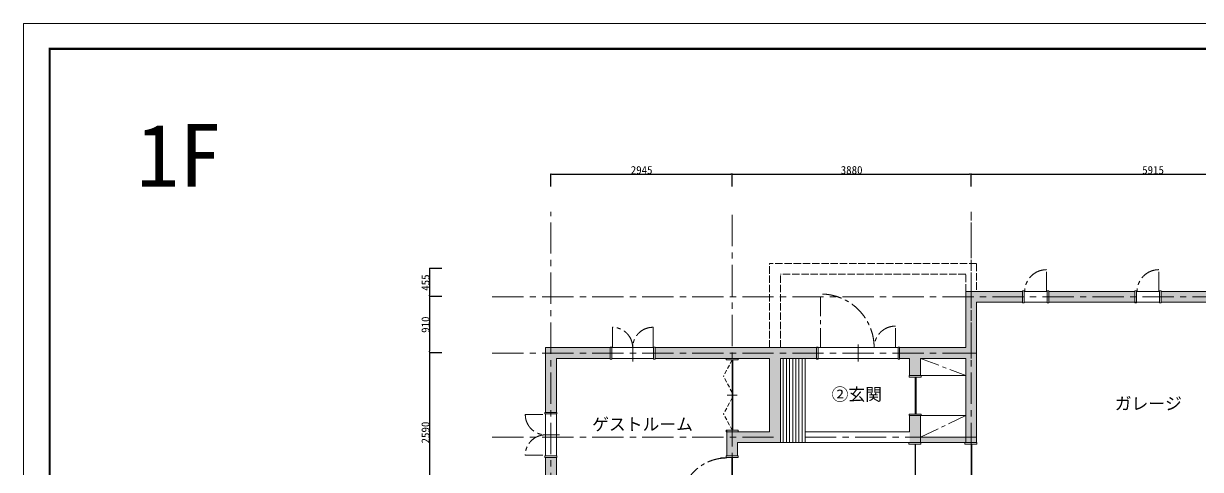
# Model space of a CAD drawing. Header units: millimetres. Extents: x -63086 to 144078, y -129912 to 13382.
# Drawn here: x 113479 to 132602, y -15187 to -7954 of the extents above; entities that cross this region are included whole.
import ezdxf

# ---------------------------------------------------------------- set-up
doc = ezdxf.new("R2010")
doc.units = ezdxf.units.MM
for name, pattern in [('ACAD_ISO02W100', [15, 12, -3]), ('CENTER', [50.8, 31.75, -6.35, 6.35, -6.35]), ('CENTERX2', [101.6, 63.5, -12.7, 12.7, -12.7]), ('HIDDEN', [9.525, 6.35, -3.175])]:
    doc.linetypes.add(name, pattern=pattern)
doc.layers.get('0').update_dxf_attribs({"lineweight": 0})
for name, color, linetype, lineweight in [('001壁芯', 7, 'CENTERX2', 0), ('002寸法', 7, 'Continuous', 0), ('003壁', 7, 'Continuous', 9), ('004建具', 7, 'Continuous', 9), ('01用紙枠', 7, 'Continuous', 5), ('097家具', 7, 'Continuous', 0), ('098階段', 7, 'Continuous', 9)]:
    doc.layers.add(name, color=color, linetype=linetype, lineweight=lineweight)
doc.layers.add('文字', color=7, linetype='Continuous')
doc.styles.get("Standard").update_dxf_attribs({"font": 'MS Mincho.ttf'})
doc.styles.add('小岩', font='MS Mincho.ttf', dxfattribs={"height": 150})
doc.dimstyles.new('寸法', dxfattribs={"dimtxt": 70, "dimasz": 25, "dimexe": 1.5, "dimexo": 200, "dimtad": 1, "dimdec": 0, "dimtxsty": 'Standard', "dimblk": 'DOT', "dimcen": 2.5, "dimadec": 0, "dimazin": 0, "dimtfac": 1, "dimtdec": 0, "dimtmove": 0, "dimatfit": 3, "dimfxl": 200, "dimfxlon": 1, "dimarcsym": 0})

# ---------------------------------------------------------------- blocks, each defined once
blk = doc.blocks.new('_Dot')
at = {"color": 0, "linetype": 'ByBlock', "lineweight": -2}
blk.add_line((-0.5, 0), (-1, 0), dxfattribs=at)
at = {"color": 0, "linetype": 'ByBlock', "const_width": 0.5}
blk.add_lwpolyline([(-0.25, 0, 1), (0.25, 0, 1)], format="xyb", close=True, dxfattribs=at)
blk = doc.blocks.new('*D724')
at = {"layer": '002寸法', "color": 0, "lineweight": -2, "transparency": 16777216}
for p, q in [((120277, -11929), (120076, -11929)), ((120077, -11954), (120077, -12359)), ((120277, -12384), (120076, -12384))]:
    blk.add_line(p, q, dxfattribs=at)
at = {"layer": 'Defpoints', "color": 0, "transparency": 16777216}
for p in [(121468, -11929), (120077, -12384), (121468, -12384)]:
    blk.add_point(p, dxfattribs=at)
at = {"layer": '002寸法', "color": 0, "lineweight": -2, "transparency": 16777216, "xscale": 25, "yscale": 25, "zscale": 25}
for p, rotation in [((120077, -11929), 90), ((120077, -12384), 270)]:
    blk.add_blockref('_Dot', p, dxfattribs=dict(at, rotation=rotation))
at = {"layer": '002寸法', "color": 0, "transparency": 16777216, "insert": (120011, -12156), "char_height": 130, "attachment_point": 5, "rotation": 90}
blk.add_mtext('455', dxfattribs=at)
blk = doc.blocks.new('*D725')
at = {"layer": '002寸法', "color": 0, "lineweight": -2, "transparency": 16777216}
for p, q in [((120277, -12384), (120076, -12384)), ((120077, -12409), (120077, -13269)), ((120277, -13294), (120076, -13294))]:
    blk.add_line(p, q, dxfattribs=at)
at = {"layer": 'Defpoints', "color": 0, "transparency": 16777216}
for p in [(121468, -12384), (120077, -13294), (121468, -13294)]:
    blk.add_point(p, dxfattribs=at)
at = {"layer": '002寸法', "color": 0, "lineweight": -2, "transparency": 16777216, "xscale": 25, "yscale": 25, "zscale": 25}
for p, rotation in [((120077, -12384), 90), ((120077, -13294), 270)]:
    blk.add_blockref('_Dot', p, dxfattribs=dict(at, rotation=rotation))
at = {"layer": '002寸法', "color": 0, "transparency": 16777216, "insert": (120011, -12839), "char_height": 130, "attachment_point": 5, "rotation": 90}
blk.add_mtext('910', dxfattribs=at)
blk = doc.blocks.new('*D726')
at = {"layer": '002寸法', "color": 0, "lineweight": -2, "transparency": 16777216}
for p, q in [((120277, -13294), (120076, -13294)), ((120077, -13319), (120077, -15859)), ((120277, -15884), (120076, -15884))]:
    blk.add_line(p, q, dxfattribs=at)
at = {"layer": 'Defpoints', "color": 0, "transparency": 16777216}
for p in [(121468, -13294), (120077, -15884), (121468, -15884)]:
    blk.add_point(p, dxfattribs=at)
at = {"layer": '002寸法', "color": 0, "lineweight": -2, "transparency": 16777216, "xscale": 25, "yscale": 25, "zscale": 25}
for p, rotation in [((120077, -13294), 90), ((120077, -15884), 270)]:
    blk.add_blockref('_Dot', p, dxfattribs=dict(at, rotation=rotation))
at = {"layer": '002寸法', "color": 0, "transparency": 16777216, "insert": (120011, -14589), "char_height": 130, "attachment_point": 5, "rotation": 90}
blk.add_mtext('2590', dxfattribs=at)
blk = doc.blocks.new('*D719')
at = {"layer": '002寸法', "color": 0, "lineweight": -2, "transparency": 16777216}
for p, q in [((122049, -10596), (122049, -10395)), ((122074, -10396), (124969, -10396)), ((124994, -10596), (124994, -10395))]:
    blk.add_line(p, q, dxfattribs=at)
at = {"layer": 'Defpoints', "color": 0, "transparency": 16777216}
for p in [(124994, -10396), (122049, -11452), (124994, -11452)]:
    blk.add_point(p, dxfattribs=at)
at = {"layer": '002寸法', "color": 0, "lineweight": -2, "transparency": 16777216, "xscale": 25, "yscale": 25, "zscale": 25, "rotation": 180}
blk.add_blockref('_Dot', (122049, -10396), dxfattribs=at)
at = {"layer": '002寸法', "color": 0, "lineweight": -2, "transparency": 16777216, "xscale": 25, "yscale": 25, "zscale": 25}
blk.add_blockref('_Dot', (124994, -10396), dxfattribs=at)
at = {"layer": '002寸法', "color": 0, "transparency": 16777216, "insert": (123522, -10331), "char_height": 130, "attachment_point": 5}
blk.add_mtext('2945', dxfattribs=at)
blk = doc.blocks.new('*D714')
at = {"layer": '002寸法', "color": 0, "lineweight": -2, "transparency": 16777216}
for p, q in [((124994, -10596), (124994, -10395)), ((125019, -10396), (128849, -10396)), ((128874, -10596), (128874, -10395))]:
    blk.add_line(p, q, dxfattribs=at)
at = {"layer": 'Defpoints', "color": 0, "transparency": 16777216}
for p in [(128874, -10396), (124994, -11452), (128874, -11452)]:
    blk.add_point(p, dxfattribs=at)
at = {"layer": '002寸法', "color": 0, "lineweight": -2, "transparency": 16777216, "xscale": 25, "yscale": 25, "zscale": 25, "rotation": 180}
blk.add_blockref('_Dot', (124994, -10396), dxfattribs=at)
at = {"layer": '002寸法', "color": 0, "lineweight": -2, "transparency": 16777216, "xscale": 25, "yscale": 25, "zscale": 25}
blk.add_blockref('_Dot', (128874, -10396), dxfattribs=at)
at = {"layer": '002寸法', "color": 0, "transparency": 16777216, "insert": (126934, -10331), "char_height": 130, "attachment_point": 5}
blk.add_mtext('3880', dxfattribs=at)
blk = doc.blocks.new('*D729')
at = {"layer": '002寸法', "color": 0, "lineweight": -2, "transparency": 16777216}
for p, q in [((128874, -10596), (128874, -10395)), ((128899, -10396), (134764, -10396)), ((134789, -10596), (134789, -10395))]:
    blk.add_line(p, q, dxfattribs=at)
at = {"layer": 'Defpoints', "color": 0, "transparency": 16777216}
for p in [(134789, -10396), (128874, -11452), (134789, -11452)]:
    blk.add_point(p, dxfattribs=at)
at = {"layer": '002寸法', "color": 0, "lineweight": -2, "transparency": 16777216, "xscale": 25, "yscale": 25, "zscale": 25, "rotation": 180}
blk.add_blockref('_Dot', (128874, -10396), dxfattribs=at)
at = {"layer": '002寸法', "color": 0, "lineweight": -2, "transparency": 16777216, "xscale": 25, "yscale": 25, "zscale": 25}
blk.add_blockref('_Dot', (134789, -10396), dxfattribs=at)
at = {"layer": '002寸法', "color": 0, "transparency": 16777216, "insert": (131832, -10331), "char_height": 130, "attachment_point": 5}
blk.add_mtext('5915', dxfattribs=at)

msp = doc.modelspace()

# ---------------------------------------------------------------- hatches: boundary and pattern name
at = {"layer": '003壁', "ltscale": 10, "true_color": 0x939598}
h = msp.add_hatch(color=252, dxfattribs=at)
h.dxf.hatch_style = 1
h.paths.add_polyline_path([(128961.8591, -12476.3144), (129711.8591, -12476.3144), (129711.8591, -12301.3144), (128786.8591, -12301.3144), (128786.8591, -13211.3144), (127714.3591, -13211.3144), (127714.3591, -13386.3144), (127876.8591, -13386.3144), (127876.8591, -13663.8144), (128051.8591, -13663.8144), (128051.8591, -13386.3144), (128786.8591, -13386.3144), (128786.8591, -14751.3144), (128961.8591, -14751.3144), (128961.8591, -13386.3144)])
h = msp.add_hatch(color=252, dxfattribs=at)
h.dxf.hatch_style = 1
h.paths.add_polyline_path([(131536.8591, -12301.3144), (130136.8591, -12301.3144), (130136.8591, -12476.3144), (131536.8591, -12476.3144)])
h = msp.add_hatch(color=252, dxfattribs=at)
h.dxf.hatch_style = 1
h.paths.add_polyline_path([(133361.8591, -12301.3144), (131961.8591, -12301.3144), (131961.8591, -12476.3144), (133361.8591, -12476.3144)])
h = msp.add_hatch(color=252, dxfattribs=at)
h.dxf.hatch_style = 1
h.paths.add_polyline_path([(123011.8591, -13211.3144), (123036.8591, -13211.3144), (121961.8591, -13211.3144), (121961.8591, -14261.3144), (122136.8591, -14261.3144), (122136.8591, -13386.3144), (123011.8591, -13386.3144)])
h = msp.add_hatch(color=252, dxfattribs=at)
h.dxf.hatch_style = 1
h.paths.add_polyline_path([(126364.3591, -13211.3144), (123741.8591, -13211.3144), (123741.8591, -13386.3144), (124906.8591, -13386.3144), (125090.5368, -13386.3144), (125601.8591, -13386.3144), (125601.8591, -14576.3144), (125081.8591, -14576.3144), (124906.8591, -14576.3144), (124906.8591, -14966.3144), (125081.8591, -14966.3144), (125081.8591, -14751.3144), (125601.8591, -14751.3144), (125776.8591, -14751.3144), (125776.8591, -13386.3144), (126364.3591, -13386.3144)])
h = msp.add_hatch(color=252, dxfattribs=at)
h.dxf.hatch_style = 1
h.paths.add_polyline_path([(128051.8591, -14313.8144), (127876.8591, -14313.8144), (127876.8591, -14576.3144), (127877.7311, -14576.3144), (127877.7311, -14751.3144), (128051.8591, -14751.3144), (128051.8591, -14663.8144)])
h = msp.add_hatch(color=252, dxfattribs=at)
h.dxf.hatch_style = 1
h.paths.add_polyline_path([(128786.8591, -14661.3144), (128051.8591, -14661.3144), (128051.8591, -14751.3144), (128786.8591, -14751.3144)])
h = msp.add_hatch(color=252, dxfattribs=at)
h.dxf.hatch_style = 1
h.paths.add_polyline_path([(122136.8591, -14991.3144), (121961.8591, -14991.3144), (121961.8591, -17476.3144), (122136.8591, -17476.3144), (122136.8591, -17026.3144)])
h.paths.add_polyline_path([(122136.8591, -17876.3144), (122135.5368, -17876.3144), (121961.8591, -17876.3144), (121961.8591, -19581.3144), (121361.8591, -19581.3144), (121361.8591, -20296.3144), (121361.8591, -22486.3144), (121961.8591, -22486.3144), (121961.8591, -22311.3144), (121951.8591, -22311.3144), (121536.8591, -22311.3144), (121536.8591, -21576.3144), (121961.8591, -21576.3144), (121961.8591, -21401.3144), (121951.8591, -21401.3144), (121536.8591, -21401.3144), (121536.8591, -19756.3144), (121961.8591, -19756.3144), (122136.8591, -19756.3144), (122136.8591, -19571.3144), (122136.8591, -18846.3144), (123781.8591, -18846.3144), (123781.8591, -19581.3144), (123781.8591, -19756.3144), (123956.8591, -19756.3144), (123956.8591, -19571.3144), (123956.8591, -18846.3144), (125601.8591, -18846.3144), (125601.8591, -19581.3144), (125601.8591, -19766.3144), (125601.8591, -19771.3144), (125776.8591, -19771.3144), (125776.8591, -18671.3144), (125456.8591, -18671.3144), (125271.8591, -18671.3144), (123956.8591, -18671.3144), (123956.8591, -18546.3144), (123771.8591, -18546.3144), (123759.6591, -18546.3144), (123759.6591, -18671.3144), (122136.8591, -18671.3144)])
at = {"layer": '097家具', "ltscale": 10}
h = msp.add_hatch(dxfattribs=at)
h.set_pattern_fill('ANSI31', color=256, scale=16, angle=45)
h.set_pattern_definition([(90, (104945.396, 375.06), (-50.8, 0), [])])
h.paths.add_polyline_path([(126176.8591, -13386.3144), (125776.8591, -13386.3144), (125776.8591, -14751.3144), (126176.8591, -14751.3144)])

# ---------------------------------------------------------------- linework, layer by layer
at = {"layer": '001壁芯', "ltscale": 8}
for p, q in [((122049.3591, -25504.355), (122049.3591, -11005.8226)), ((124994.3591, -17253.8144), (124994.3591, -11005.8226)), ((128874.3591, -25504.355), (128874.3591, -11005.8226)), ((128874.3591, -13386.3144), (128874.3591, -11005.8226)), ((121094.4772, -12388.8144), (133147.4352, -12388.8144)), ((121094.4772, -12388.8144), (136893.509, -12388.8144)), ((121094.4772, -13298.8144), (128961.8591, -13298.8144)), ((121094.4772, -13298.8144), (128961.8591, -13298.8144)), ((121094.4772, -14663.8144), (125689.3591, -14663.8144)), ((126176.8591, -14663.8144), (128961.8591, -14663.8144))]:
    msp.add_line(p, q, dxfattribs=at)
at = {"layer": '003壁', "linetype": 'ACAD_ISO02W100', "ltscale": 10}
for p, q in [((128961.8591, -11846.3144), (125601.8591, -11846.3144)), ((125601.8591, -13211.3144), (125601.8591, -11846.3144)), ((128961.8591, -12271.7731), (128961.8591, -11846.3144)), ((128786.8591, -12021.3144), (125776.8591, -12021.3144)), ((125776.8591, -13211.3144), (125776.8591, -12021.3144)), ((128786.8591, -12301.3144), (128786.8591, -12021.3144))]:
    msp.add_line(p, q, dxfattribs=at)
at = {"layer": '003壁'}
for p, q in [((128786.8591, -13211.3144), (128786.8591, -12301.3144)), ((128786.8591, -12301.3144), (129711.8591, -12301.3144)), ((129736.8591, -12301.3144), (130111.8591, -12301.3144)), ((130136.8591, -12301.3144), (131536.8591, -12301.3144)), ((131561.8591, -12301.3144), (131936.8591, -12301.3144)), ((131961.8591, -12301.3144), (133361.8591, -12301.3144)), ((128961.8591, -13386.3144), (128961.8591, -12476.3144)), ((128961.8591, -12476.3144), (129711.8591, -12476.3144)), ((129736.8591, -12476.3144), (130111.8591, -12476.3144)), ((130136.8591, -12476.3144), (131936.8591, -12476.3144)), ((131961.8591, -12476.3144), (133361.8591, -12476.3144)), ((121961.8591, -13211.3144), (121961.8591, -14261.3144)), ((121961.8591, -13211.3144), (123716.8591, -13211.3144)), ((123741.8591, -13211.3144), (127689.3591, -13211.3144)), ((127714.3591, -13211.3144), (128786.8591, -13211.3144)), ((128874.3591, -13298.8144), (128961.8591, -13298.8144)), ((122136.8591, -13386.3144), (122136.8591, -14261.3144)), ((122136.8591, -13386.3144), (123011.8591, -13386.3144)), ((123036.8591, -13386.3144), (123716.8591, -13386.3144)), ((123741.8591, -13386.3144), (124906.8591, -13386.3144)), ((125081.8591, -13386.3144), (125601.8591, -13386.3144)), ((125601.8591, -14576.3144), (125601.8591, -13386.3144)), ((125776.8591, -13386.3144), (127689.3591, -13386.3144)), ((125776.8591, -14751.3144), (125776.8591, -13386.3144)), ((127714.3591, -13386.3144), (127876.8591, -13386.3144)), ((127876.8591, -13663.8144), (127876.8591, -13386.3144)), ((128051.8591, -13386.3144), (128786.8591, -13386.3144)), ((128051.8591, -13663.8144), (128051.8591, -13386.3144)), ((128786.8591, -14751.3144), (128786.8591, -13386.3144)), ((128961.8591, -14751.3144), (128961.8591, -13386.3144)), ((121961.8591, -14286.3144), (121961.8591, -14966.3144)), ((122136.8591, -14286.3144), (122136.8591, -14966.3144)), ((127876.8591, -14576.3144), (127876.8591, -14313.8144)), ((128051.8591, -14751.3144), (128051.8591, -14313.8144)), ((124906.8591, -14966.3144), (124906.8591, -14551.3144)), ((125081.8591, -14576.3144), (125601.8591, -14576.3144)), ((126176.8591, -14576.3144), (127876.8591, -14576.3144)), ((128051.8591, -14661.3144), (128786.8591, -14661.3144)), ((125081.8591, -14751.3144), (125601.8591, -14751.3144)), ((125081.8591, -14966.3144), (125081.8591, -14751.3144)), ((125601.8591, -14751.3144), (128786.8591, -14751.3144)), ((121961.8591, -14991.3144), (121961.8591, -17476.3144)), ((122136.8591, -14991.3144), (122136.8591, -17476.3144)), ((124906.8591, -15001.3144), (124906.8591, -14991.3144))]:
    msp.add_line(p, q, dxfattribs=at)
at = {"layer": '003壁', "ltscale": 10}
for p, q in [((126364.3591, -13211.3144), (123741.8591, -13211.3144)), ((124994.3591, -14551.3144), (124994.3591, -13411.3144)), ((125004.3591, -14551.3144), (125004.3591, -13411.3144)), ((127964.3591, -13688.8144), (127964.3591, -14288.8144)), ((127984.3591, -13688.8144), (127984.3591, -14288.8144)), ((128061.8591, -13663.8144), (128786.8591, -13663.8144)), ((128061.8591, -14313.8144), (128786.8591, -14313.8144)), ((124989.3591, -15766.3144), (124989.3591, -14991.3144)), ((124999.3591, -15766.3144), (124999.3591, -14991.3144))]:
    msp.add_line(p, q, dxfattribs=at)
at = {"layer": '004建具', "linetype": 'CENTERX2', "ltscale": 5}
for p, q in [((130101.8591, -12301.3144), (130101.8591, -11946.3144)), ((131926.8591, -12301.3144), (131926.8591, -11946.3144)), ((126429.3591, -13211.3144), (126429.3591, -12341.3144)), ((126429.3591, -13211.3144), (126429.3591, -12341.3144)), ((129736.8591, -12291.3144), (129711.8591, -12291.3144)), ((129711.8591, -12291.3144), (129711.8591, -12301.3144)), ((129711.8591, -12301.3144), (129711.8591, -12476.3144)), ((129736.8591, -12301.3144), (129736.8591, -12291.3144)), ((129736.8591, -12486.3144), (129736.8591, -12301.3144)), ((130111.8591, -12301.3144), (130111.8591, -12291.3144)), ((130111.8591, -12291.3144), (130136.8591, -12291.3144)), ((130111.8591, -12486.3144), (130111.8591, -12301.3144)), ((130136.8591, -12291.3144), (130136.8591, -12301.3144)), ((130136.8591, -12301.3144), (130136.8591, -12476.3144)), ((131561.8591, -12291.3144), (131536.8591, -12291.3144)), ((131536.8591, -12291.3144), (131536.8591, -12301.3144)), ((131536.8591, -12301.3144), (131536.8591, -12476.3144)), ((131561.8591, -12301.3144), (131561.8591, -12291.3144)), ((131561.8591, -12486.3144), (131561.8591, -12301.3144)), ((131936.8591, -12301.3144), (131936.8591, -12291.3144)), ((131936.8591, -12291.3144), (131961.8591, -12291.3144)), ((131936.8591, -12486.3144), (131936.8591, -12301.3144)), ((131961.8591, -12291.3144), (131961.8591, -12301.3144)), ((131961.8591, -12301.3144), (131961.8591, -12476.3144)), ((129711.8591, -12476.3144), (129711.8591, -12486.3144)), ((129711.8591, -12486.3144), (129736.8591, -12486.3144)), ((130136.8591, -12486.3144), (130111.8591, -12486.3144)), ((130136.8591, -12476.3144), (130136.8591, -12486.3144)), ((131536.8591, -12476.3144), (131536.8591, -12486.3144)), ((131536.8591, -12486.3144), (131561.8591, -12486.3144)), ((131961.8591, -12486.3144), (131936.8591, -12486.3144)), ((131961.8591, -12476.3144), (131961.8591, -12486.3144)), ((123046.8591, -13163.8618), (123046.8591, -12881.3144)), ((123706.8591, -13163.8618), (123706.8591, -12881.3144)), ((127649.3591, -13211.3144), (127649.3591, -12861.3144)), ((123036.8591, -13201.3144), (123011.8591, -13201.3144)), ((123011.8591, -13201.3144), (123011.8591, -13211.3144)), ((123011.8591, -13211.3144), (123011.8591, -13386.3144)), ((123036.8591, -13211.3144), (123036.8591, -13201.3144)), ((123036.8591, -13396.3144), (123036.8591, -13211.3144)), ((123741.8591, -13201.3144), (123716.8591, -13201.3144)), ((123716.8591, -13201.3144), (123716.8591, -13211.3144)), ((123716.8591, -13211.3144), (123716.8591, -13386.3144)), ((123741.8591, -13211.3144), (123741.8591, -13201.3144)), ((123741.8591, -13396.3144), (123741.8591, -13211.3144)), ((123011.8591, -13386.3144), (123011.8591, -13396.3144)), ((123011.8591, -13396.3144), (123036.8591, -13396.3144)), ((123716.8591, -13386.3144), (123716.8591, -13396.3144)), ((123716.8591, -13396.3144), (123741.8591, -13396.3144)), ((124905.5368, -13386.3144), (124895.5368, -13386.3144)), ((124895.5368, -13386.3144), (124895.5368, -13411.3144)), ((124895.5368, -13411.3144), (124905.5368, -13411.3144)), ((125090.5368, -13386.3144), (124905.5368, -13386.3144)), ((124905.5368, -13411.3144), (125080.5368, -13411.3144)), ((125080.5368, -13411.3144), (125090.5368, -13411.3144)), ((125090.5368, -13411.3144), (125090.5368, -13386.3144)), ((127866.8591, -13663.8144), (127866.8591, -13688.8144)), ((127866.8591, -13688.8144), (127876.8591, -13688.8144)), ((128061.8591, -13663.8144), (127876.8591, -13663.8144)), ((127876.8591, -13688.8144), (128051.8591, -13688.8144)), ((128051.8591, -13688.8144), (128061.8591, -13688.8144)), ((128061.8591, -13688.8144), (128061.8591, -13663.8144)), ((121914.4064, -14296.3144), (121631.8591, -14296.3144)), ((121961.8591, -14261.3144), (121951.8591, -14261.3144)), ((121951.8591, -14261.3144), (121951.8591, -14286.3144)), ((121951.8591, -14286.3144), (121961.8591, -14286.3144)), ((122146.8591, -14261.3144), (121961.8591, -14261.3144)), ((121961.8591, -14286.3144), (122136.8591, -14286.3144)), ((122136.8591, -14286.3144), (122146.8591, -14286.3144)), ((122146.8591, -14286.3144), (122146.8591, -14261.3144)), ((127866.8591, -14288.8144), (127866.8591, -14313.8144)), ((127866.8591, -14313.8144), (127876.8591, -14313.8144)), ((128061.8591, -14288.8144), (127876.8591, -14288.8144)), ((127876.8591, -14313.8144), (128051.8591, -14313.8144)), ((128051.8591, -14313.8144), (128061.8591, -14313.8144)), ((128061.8591, -14313.8144), (128061.8591, -14288.8144)), ((124906.8591, -14551.3144), (124896.8591, -14551.3144)), ((124896.8591, -14551.3144), (124896.8591, -14576.3144)), ((124896.8591, -14576.3144), (124906.8591, -14576.3144)), ((125091.8591, -14551.3144), (124906.8591, -14551.3144)), ((124906.8591, -14576.3144), (125081.8591, -14576.3144)), ((125081.8591, -14576.3144), (125091.8591, -14576.3144)), ((125091.8591, -14576.3144), (125091.8591, -14551.3144)), ((127875.5368, -14751.3144), (127865.5368, -14751.3144)), ((127865.5368, -14751.3144), (127865.5368, -14776.3144)), ((127865.5368, -14776.3144), (127875.5368, -14776.3144)), ((128060.5368, -14751.3144), (127875.5368, -14751.3144)), ((127875.5368, -14776.3144), (128050.5368, -14776.3144)), ((128050.5368, -14776.3144), (128060.5368, -14776.3144)), ((128060.5368, -14776.3144), (128060.5368, -14751.3144)), ((128785.5368, -14751.3144), (128775.5368, -14751.3144)), ((128775.5368, -14751.3144), (128775.5368, -14776.3144)), ((128775.5368, -14776.3144), (128785.5368, -14776.3144)), ((128970.5368, -14751.3144), (128785.5368, -14751.3144)), ((128785.5368, -14776.3144), (128960.5368, -14776.3144)), ((128960.5368, -14776.3144), (128970.5368, -14776.3144)), ((128970.5368, -14776.3144), (128970.5368, -14751.3144)), ((121914.4064, -14956.3144), (121631.8591, -14956.3144)), ((121961.8591, -14966.3144), (121951.8591, -14966.3144)), ((121951.8591, -14966.3144), (121951.8591, -14991.3144)), ((121951.8591, -14991.3144), (121961.8591, -14991.3144)), ((122146.8591, -14966.3144), (121961.8591, -14966.3144)), ((121961.8591, -14991.3144), (122136.8591, -14991.3144)), ((122136.8591, -14991.3144), (122146.8591, -14991.3144)), ((122146.8591, -14991.3144), (122146.8591, -14966.3144))]:
    msp.add_line(p, q, dxfattribs=at)
at = {"layer": '004建具', "ltscale": 10}
for p, q in [((129736.8591, -12291.3144), (129711.8591, -12291.3144)), ((129711.8591, -12291.3144), (129711.8591, -12486.3144)), ((129736.8591, -12486.3144), (129736.8591, -12291.3144)), ((129736.8591, -12301.3144), (129746.8591, -12301.3144)), ((129746.8591, -12301.3144), (129746.8591, -12287.9665)), ((130111.8591, -12486.3144), (130111.8591, -12291.3144)), ((130111.8591, -12291.3144), (130136.8591, -12291.3144)), ((130136.8591, -12291.3144), (130136.8591, -12486.3144)), ((131561.8591, -12291.3144), (131536.8591, -12291.3144)), ((131536.8591, -12291.3144), (131536.8591, -12486.3144)), ((131561.8591, -12486.3144), (131561.8591, -12291.3144)), ((131936.8591, -12486.3144), (131936.8591, -12291.3144)), ((131936.8591, -12291.3144), (131961.8591, -12291.3144)), ((131961.8591, -12291.3144), (131961.8591, -12486.3144)), ((129711.8591, -12486.3144), (129736.8591, -12486.3144)), ((130136.8591, -12486.3144), (130111.8591, -12486.3144)), ((131536.8591, -12486.3144), (131561.8591, -12486.3144)), ((131961.8591, -12486.3144), (131936.8591, -12486.3144)), ((123046.8591, -13211.3144), (123046.8591, -13163.8618)), ((123376.8591, -13211.3144), (123376.8591, -13161.3144)), ((123706.8591, -13211.3144), (123706.8591, -13163.8618)), ((123036.8591, -13201.3144), (123011.8591, -13201.3144)), ((123011.8591, -13201.3144), (123011.8591, -13396.3144)), ((123036.8591, -13396.3144), (123036.8591, -13201.3144)), ((123036.8591, -13211.3144), (123716.8591, -13211.3144)), ((123036.8591, -13211.3144), (123046.8591, -13211.3144)), ((123376.8591, -13211.3144), (123376.8591, -13386.3144)), ((123376.8591, -13436.3144), (123376.8591, -13211.3144)), ((123741.8591, -13201.3144), (123716.8591, -13201.3144)), ((123716.8591, -13201.3144), (123716.8591, -13396.3144)), ((123741.8591, -13396.3144), (123741.8591, -13201.3144)), ((126364.3591, -13298.8144), (126364.3591, -13348.5258)), ((123011.8591, -13396.3144), (123036.8591, -13396.3144)), ((123376.8591, -13386.3144), (123376.8591, -13436.3144)), ((123716.8591, -13396.3144), (123741.8591, -13396.3144)), ((128061.8591, -13663.8144), (127866.8591, -13663.8144)), ((127866.8591, -13663.8144), (127866.8591, -13688.8144)), ((127866.8591, -13688.8144), (128061.8591, -13688.8144)), ((128061.8591, -13688.8144), (128061.8591, -13663.8144)), ((122146.8591, -14261.3144), (121951.8591, -14261.3144)), ((121951.8591, -14261.3144), (121951.8591, -14286.3144)), ((121951.8591, -14286.3144), (122146.8591, -14286.3144)), ((122146.8591, -14286.3144), (122146.8591, -14261.3144)), ((128061.8591, -14288.8144), (127866.8591, -14288.8144)), ((127866.8591, -14288.8144), (127866.8591, -14313.8144)), ((127866.8591, -14313.8144), (128061.8591, -14313.8144)), ((128061.8591, -14313.8144), (128061.8591, -14288.8144)), ((121961.8591, -14626.3144), (122136.8591, -14626.3144)), ((122186.8591, -14626.3144), (121961.8591, -14626.3144)), ((127964.3591, -14776.3144), (127964.3591, -15513.8144)), ((127974.3591, -14776.3144), (127974.3591, -15513.8144)), ((128874.3591, -14776.3144), (128874.3591, -15461.3144)), ((128884.3591, -14776.3144), (128884.3591, -15461.3144)), ((122146.8591, -14966.3144), (121951.8591, -14966.3144)), ((121951.8591, -14966.3144), (121951.8591, -14991.3144)), ((121951.8591, -14991.3144), (122146.8591, -14991.3144)), ((122146.8591, -14991.3144), (122146.8591, -14966.3144))]:
    msp.add_line(p, q, dxfattribs=at)
at = {"layer": '004建具'}
for p, q in [((127039.3591, -13435.3687), (127039.3591, -13157.8604)), ((126364.3591, -13201.3144), (126364.3591, -13211.3144)), ((126389.3591, -13201.3144), (126364.3591, -13201.3144)), ((126364.3591, -13386.3144), (126364.3591, -13211.3144)), ((126389.3591, -13211.3144), (126389.3591, -13201.3144)), ((126389.3591, -13386.3144), (126389.3591, -13211.3144)), ((127039.3591, -13298.8144), (127039.3591, -13435.3687)), ((127714.3591, -13201.3144), (127689.3591, -13201.3144)), ((127689.3591, -13201.3144), (127689.3591, -13211.3144)), ((127689.3591, -13386.3144), (127689.3591, -13211.3144)), ((127714.3591, -13211.3144), (127714.3591, -13201.3144)), ((127714.3591, -13386.3144), (127714.3591, -13211.3144)), ((126364.3591, -13386.3144), (126364.3591, -13396.3144)), ((126364.3591, -13396.3144), (126389.3591, -13396.3144)), ((126389.3591, -13396.3144), (126389.3591, -13386.3144)), ((127689.3591, -13386.3144), (127689.3591, -13396.3144)), ((127689.3591, -13396.3144), (127714.3591, -13396.3144)), ((127714.3591, -13396.3144), (127714.3591, -13386.3144)), ((124994.3591, -13981.3144), (124912.992, -13981.3144)), ((125075.7261, -13981.3144), (124994.3591, -13981.3144)), ((124906.8591, -15001.3144), (124805.6203, -15001.3144)), ((124896.8591, -14991.3144), (124896.8591, -14966.3144)), ((124896.8591, -14966.3144), (125081.8591, -14966.3144)), ((124906.8591, -14991.3144), (124896.8591, -14991.3144)), ((125091.8591, -14991.3144), (124906.8591, -14991.3144)), ((124906.8591, -14991.3144), (124906.8591, -15001.3144)), ((125081.8591, -14966.3144), (125091.8591, -14966.3144)), ((125091.8591, -14966.3144), (125091.8591, -14991.3144))]:
    msp.add_line(p, q, dxfattribs=at)
at = {"layer": '004建具', "linetype": 'HIDDEN', "ltscale": 10}
for p, q in [((124993.0368, -13411.3144), (124851.9475, -13674.9718)), ((124993.0368, -13938.6291), (124851.9475, -13674.9718)), ((124994.3591, -14023.9997), (124853.2698, -14287.6571)), ((124994.3591, -14551.3144), (124853.2698, -14287.6571))]:
    msp.add_line(p, q, dxfattribs=at)
at = {"layer": '004建具', "linetype": 'CENTER', "ltscale": 10}
for p, q in [((128051.8591, -13386.3144), (128786.8591, -13663.8144)), ((128051.8591, -14663.8144), (128786.8591, -14313.8144))]:
    msp.add_line(p, q, dxfattribs=at)
at = {"layer": '004建具', "linetype": 'CENTERX2', "ltscale": 5}
for centre, radius, start, end in [((130101.8591, -12301.3144), 355, 90, 180), ((131926.8591, -12301.3144), 355, 90, 180), ((126429.3591, -13211.3144), 870, 0, 90), ((123046.8591, -13211.3144), 330, 0, 90), ((123706.8591, -13211.3144), 330, 90, 180), ((127649.3591, -13211.3144), 350, 90, 180), ((121961.8591, -14296.3144), 330, 180, 270), ((121961.8591, -14956.3144), 330, 90, 180), ((124906.8591, -15756.3144), 755, 90, 180)]:
    msp.add_arc(centre, radius, start, end, dxfattribs=at)
at = {"layer": '01用紙枠'}
msp.add_lwpolyline([(113479.4948, -7953.744), (113479.4948, -29591.4692), (144078.298, -29591.4692), (144078.298, -7953.744)], close=True, dxfattribs=at)
msp.add_lwpolyline([(113479.4948, -7953.744), (113479.4948, -29591.4692), (144078.298, -29591.4692), (144078.298, -7953.744)], close=True, dxfattribs=at)
at = {"layer": '01用紙枠', "const_width": 36.4271}
msp.add_lwpolyline([(113904.6281, -29181.5421), (143653.1647, -29181.5421), (143653.1647, -8363.6711), (113904.6281, -8363.6711)], close=True, dxfattribs=at)
msp.add_lwpolyline([(113904.6281, -29181.5421), (143653.1647, -29181.5421), (143653.1647, -8363.6711), (113904.6281, -8363.6711)], close=True, dxfattribs=at)
msp.add_lwpolyline([(113904.6281, -29181.5421), (143653.1647, -29181.5421), (143653.1647, -8363.6711), (113904.6281, -8363.6711)], close=True, dxfattribs=at)
at = {"layer": '01用紙枠', "lineweight": 5, "const_width": 36.4271}
msp.add_lwpolyline([(113904.6281, -29181.5421), (143653.1647, -29181.5421), (143653.1647, -8363.6711), (113904.6281, -8363.6711)], close=True, dxfattribs=at)
msp.add_lwpolyline([(113904.6281, -29181.5421), (143653.1647, -29181.5421), (143653.1647, -8363.6711), (113904.6281, -8363.6711)], close=True, dxfattribs=at)
at = {"layer": '098階段'}
msp.add_line((126176.8591, -14751.3144), (126176.8591, -13386.3144), dxfattribs=at)

# ---------------------------------------------------------------- texts
at = {"layer": '文字', "ltscale": 10, "attachment_point": 1, "style": '小岩'}
for s, width, gutter_width, insert, char_height in [('1F', 12486.983896, 5082.5998, (115315.2423, -9583.1566), 1016.51995), ('②玄関', 2456.810386, 1000, (126608.1599, -13869.2358), 200), ('ガレージ', 2456.810386, 1000, (131209.0384, -14019.1307), 200), ('ゲストルーム', 2456.810386, 1000, (122718.342, -14354.8296), 200)]:
    msp.add_mtext_dynamic_manual_height_columns(s, width=width, gutter_width=gutter_width, heights=[0], dxfattribs=dict(at, insert=insert, char_height=char_height))

# ---------------------------------------------------------------- dimensions: what is measured, and where the dimension line sits
at = {"layer": '002寸法'}
for base, p1, p2, picture, middle in [((124994.3591, -10396.3011), (122049.3591, -11452.0571), (124994.3591, -11452.0571), '*D719', (123521.8591, -10330.6761)), ((128874.3591, -10396.3011), (124994.3591, -11452.0571), (128874.3591, -11452.0571), '*D714', (126934.3591, -10330.6761)), ((134789.3591, -10396.3011), (128874.3591, -11452.0571), (134789.3591, -11452.0571), '*D729', (131831.8591, -10330.6761))]:
    dim = msp.add_linear_dim(base=base, p1=p1, p2=p2, dimstyle='寸法', override={"dimtxt": 130}, dxfattribs=at)
    dim.commit()
    dim.dimension.update_dxf_attribs({"geometry": picture, "text_midpoint": middle})
for base, p1, p2, picture, middle in [((120077.0224, -12383.8144), (121467.8124, -11928.8144), (121467.8124, -12383.8144), '*D724', (120011.3974, -12156.3144)), ((120077.0224, -13293.8144), (121467.8124, -12383.8144), (121467.8124, -13293.8144), '*D725', (120011.3974, -12838.8144)), ((120077.0224, -15883.8144), (121467.8124, -13293.8144), (121467.8124, -15883.8144), '*D726', (120011.3974, -14588.8144))]:
    dim = msp.add_linear_dim(base=base, p1=p1, p2=p2, angle=90, dimstyle='寸法', override={"dimtxt": 130}, dxfattribs=at)
    dim.commit()
    dim.dimension.update_dxf_attribs({"geometry": picture, "text_midpoint": middle})

doc.saveas('drawing.dxf')
